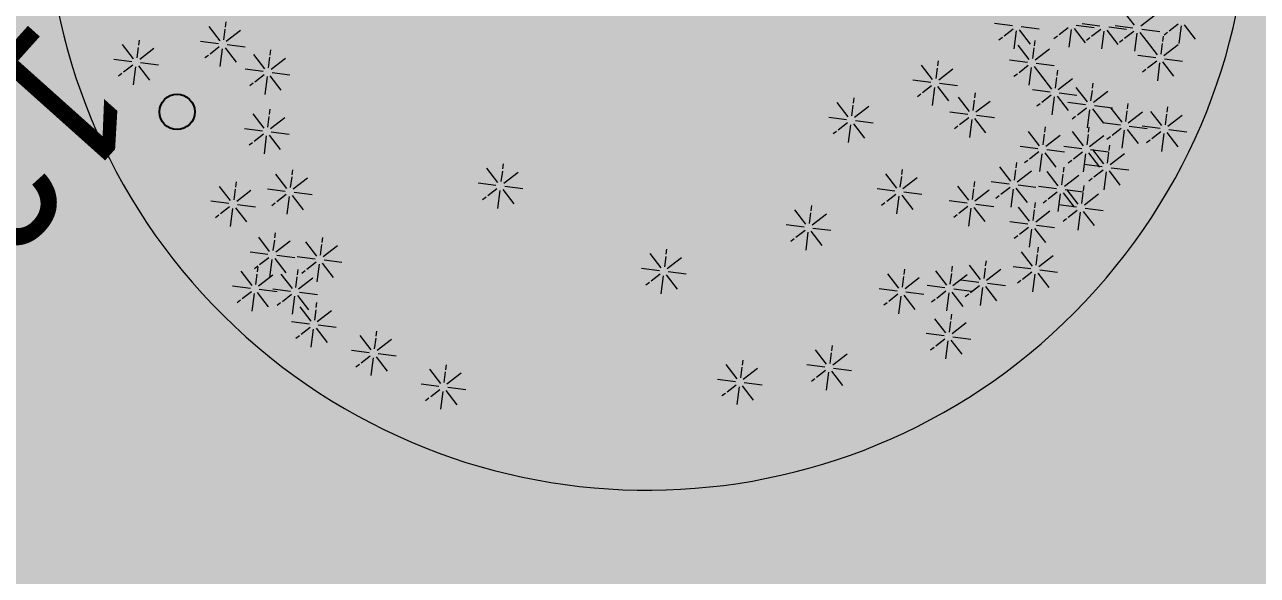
# Model space of a CAD drawing. Header units: metres. Extents: x -2858 to 512, y -1995 to 1252.
# Drawn here: x -433.164 to -429.684, y -126.322 to -124.766 of the extents above; entities that cross this region are included whole.
import ezdxf
from ezdxf.enums import TextEntityAlignment as Align
from ezdxf.lldxf.tags import DXFTag

# ---------------------------------------------------------------- set-up
doc = ezdxf.new("R2010")
doc.units = ezdxf.units.M
doc.header["$PDMODE"] = 33
doc.header["$PDSIZE"] = 0.1
for name, color, linetype in [('Calque commun', 7, 'Continuous'), ('Calque14', 7, 'Continuous'), ('Calque15', 7, 'Continuous')]:
    doc.layers.add(name, color=color, linetype=linetype)
doc.styles.add('Arial12', font='arial.ttf', dxfattribs={"width": 0.9, "height": 0.41584})
tags = doc.linetypes.add('HIDDENX2', pattern=[0.75, 0.5, -0.25]).pattern_tags.tags
tags[6:7] = [DXFTag(74, 4), DXFTag(75, 0), DXFTag(340, '0'), DXFTag(46, 1.0), DXFTag(50, 0.0), DXFTag(44, 0.0), DXFTag(45, 0.0)]
tags[4:5] = [DXFTag(74, 4), DXFTag(75, 0), DXFTag(340, '0'), DXFTag(46, 1.0), DXFTag(50, 0.0), DXFTag(44, 0.0), DXFTag(45, 0.0)]

# ---------------------------------------------------------------- blocks, each defined once
blk = doc.blocks.new('hatch')
at = {"layer": 'Calque commun', "color": 6, "linetype": 'Continuous', "lineweight": 9}
mesh = blk.add_polyface(dxfattribs=at)
corners = [(-25.9653, -29.7153), (-32.5653, -31.5507), (-32.5653, -29.7153), (-25.9653, -22.3507), (-19.3559, -29.7153), (-32.5653, -22.3507), (-39.1748, -29.7153), (-39.1748, -20.5153), (-32.5653, -20.5153), (-25.9653, -31.5507), (-19.3559, -20.5153), (-25.9653, -20.5153)]
mesh.append_faces([[corners[k] for k in face] for face in [(0, 3, 4), (7, 5, 6)]], dxfattribs={"vtx0": -1, "vtx1": -1, "color": 6})
mesh.append_faces([[corners[k] for k in face] for face in [(0, 2, 3)]], dxfattribs={"vtx0": -1, "vtx1": -1, "vtx2": -1, "color": 6})
mesh.append_faces([[corners[k] for k in face] for face in [(0, 1, 2), (5, 2, 6)]], dxfattribs={"vtx0": -1, "vtx2": -1, "color": 6})
mesh.append_faces([[corners[k] for k in face] for face in [(10, 4, 3), (5, 3, 2)]], dxfattribs={"vtx1": -1, "vtx2": -1, "color": 6})
mesh.append_faces([[corners[k] for k in face] for face in [(7, 8, 5), (0, 9, 1), (3, 11, 10)]], dxfattribs={"vtx2": -1, "color": 6})
blk = doc.blocks.new('toitvilla68')
at = {"layer": 'Calque commun', "color": 0, "linetype": 'ByBlock', "lineweight": -2}
blk.add_blockref('hatch', (0, 0), dxfattribs=at)
at = {"layer": 'Calque commun', "color": 9, "linetype": 'HIDDENX2', "lineweight": 18}
mesh = blk.add_polyface(dxfattribs=at)
corners = [(-25.9653, -29.7153), (-24.6321, -29.7153), (-25.9653, -22.3507), (-19.3559, -29.7153), (-19.3559, -20.5153), (-25.9653, -31.5507), (-32.5653, -31.5507), (-25.9653, -20.5153), (-39.1748, -29.7153), (-33.3448, -29.7153), (-32.5653, -22.3507), (-39.1748, -20.5153), (-32.5653, -29.7153), (-32.5653, -20.5153)]
mesh.append_faces([[corners[k] for k in face] for face in [(12, 10, 9)]], dxfattribs={"vtx0": -1, "vtx1": -1, "color": 9})
mesh.append_faces([[corners[k] for k in face] for face in [(12, 0, 2)]], dxfattribs={"vtx0": -1, "vtx1": -1, "vtx2": -1, "color": 9})
mesh.append_faces([[corners[k] for k in face] for face in [(2, 3, 4), (12, 2, 10)]], dxfattribs={"vtx0": -1, "vtx2": -1, "color": 9})
mesh.append_faces([[corners[k] for k in face] for face in [(5, 0, 6)]], dxfattribs={"vtx1": -1, "color": 9})
mesh.append_faces([[corners[k] for k in face] for face in [(0, 1, 2), (1, 3, 2), (8, 9, 10), (11, 8, 10), (12, 6, 0)]], dxfattribs={"vtx1": -1, "vtx2": -1, "color": 9})
mesh.append_faces([[corners[k] for k in face] for face in [(4, 7, 2), (10, 13, 11)]], dxfattribs={"vtx2": -1, "color": 9})
blk = doc.blocks.new('PointTopo_SPE')
at = {"layer": 'Calque commun', "color": 1, "linetype": 'ByBlock', "lineweight": -2}
blk.add_point((0, 0), dxfattribs=at)
blk = doc.blocks.new('geometrebondepartleger')
at = {"layer": 'Calque14', "color": 0, "linetype": 'ByBlock', "lineweight": -2}
blk.add_blockref('PointTopo_SPE', (99.5553, 99.1023, 204.9219), dxfattribs=at)
at = {"layer": 'Calque15', "color": 1, "linetype": 'ByBlock', "lineweight": -2, "style": 'Arial12', "width": 0.9}
blk.add_text('125.92', height=0.41584, dxfattribs=at).set_placement((99.6153, 99.0423, 204.9219), align=Align.TOP_LEFT)
blk = doc.blocks.new('_13')
at = {"layer": 'Calque commun', "color": 82, "linetype": 'Continuous', "lineweight": 9}
for p, q in [((-0.7007, 2.112, 2398.4041), (-0.6648, 2.0595, 2398.4041)), ((-0.6414, 2.1245, 2398.4041), (-0.653, 2.062, 2398.4041)), ((-0.6429, 2.0555, 2398.4041), (-0.5904, 2.0915, 2398.4041)), ((-0.2377, 2.09, 2398.4041), (-0.2493, 2.0275, 2398.4041)), ((-0.0275, 2.1032, 2398.4041), (0.0085, 2.0508, 2398.4041)), ((0.0319, 2.1158, 2398.4041), (0.0203, 2.0533, 2398.4041)), ((-0.7339, 2.0611, 2398.4041), (-0.6713, 2.0494, 2398.4041)), ((-0.4639, 2.0501, 2398.4041), (-0.4279, 1.9977, 2398.4041)), ((-0.4044, 2.0627, 2398.4041), (-0.4161, 2.0002, 2398.4041)), ((-0.2971, 2.0774, 2398.4041), (-0.2611, 2.025, 2398.4041)), ((-0.2392, 2.0209, 2398.4041), (-0.1867, 2.0569, 2398.4041)), ((-0.0606, 2.0524, 2398.4041), (0.0019, 2.0407, 2398.4041)), ((0.0304, 2.0468, 2398.4041), (0.0829, 2.0828, 2398.4041)), ((0.4124, 2.045, 2398.4041), (0.4008, 1.9825, 2398.4041)), ((-0.7213, 2.0017, 2398.4041), (-0.706, 2.0122, 2398.4041)), ((-0.6999, 2.0163, 2398.4041), (-0.6689, 2.0377, 2398.4041)), ((-0.6588, 2.0311, 2398.4041), (-0.6704, 1.9686, 2398.4041)), ((-0.647, 2.0336, 2398.4041), (-0.611, 1.9811, 2398.4041)), ((-0.6404, 2.0437, 2398.4041), (-0.6002, 2.0362, 2398.4041)), ((-0.5927, 2.0348, 2398.4041), (-0.5779, 2.032, 2398.4041)), ((-0.5568, 2.0125, 2398.4041), (-0.5684, 1.95, 2398.4041)), ((-0.406, 1.9936, 2398.4041), (-0.3535, 2.0297, 2398.4041)), ((-0.3302, 2.0265, 2398.4041), (-0.2677, 2.0149, 2398.4041)), ((-0.2962, 1.9818, 2398.4041), (-0.2652, 2.0031, 2398.4041)), ((-0.2367, 2.0091, 2398.4041), (-0.1965, 2.0016, 2398.4041)), ((-0.0783, 2.002, 2398.4041), (-0.0899, 1.9395, 2398.4041)), ((-0.048, 1.993, 2398.4041), (-0.0327, 2.0034, 2398.4041)), ((-0.0266, 2.0076, 2398.4041), (0.0044, 2.0289, 2398.4041)), ((0.0145, 2.0224, 2398.4041), (0.0029, 1.9599, 2398.4041)), ((0.0263, 2.0249, 2398.4041), (0.0623, 1.9724, 2398.4041)), ((0.0329, 2.035, 2398.4041), (0.0731, 2.0275, 2398.4041)), ((0.0805, 2.0261, 2398.4041), (0.0954, 2.0233, 2398.4041)), ((0.1904, 2.0103, 2398.4041), (0.1787, 1.9478, 2398.4041)), ((0.353, 2.0324, 2398.4041), (0.389, 1.98, 2398.4041)), ((0.4109, 1.976, 2398.4041), (0.4634, 2.012, 2398.4041)), ((-0.6161, 1.9999, 2398.4041), (-0.5802, 1.9475, 2398.4041)), ((-0.5583, 1.9434, 2398.4041), (-0.5058, 1.9795, 2398.4041)), ((-0.4969, 1.9992, 2398.4041), (-0.4344, 1.9876, 2398.4041)), ((-0.463, 1.9545, 2398.4041), (-0.4319, 1.9758, 2398.4041)), ((-0.4218, 1.9693, 2398.4041), (-0.4335, 1.9067, 2398.4041)), ((-0.4037, 1.9663, 2398.4041), (-0.4153, 1.9038, 2398.4041)), ((-0.4101, 1.9718, 2398.4041), (-0.3741, 1.9193, 2398.4041)), ((-0.4035, 1.9819, 2398.4041), (-0.3633, 1.9744, 2398.4041)), ((-0.3558, 1.973, 2398.4041), (-0.341, 1.9702, 2398.4041)), ((-0.3176, 1.9671, 2398.4041), (-0.3023, 1.9776, 2398.4041)), ((-0.2986, 1.9814, 2398.4041), (-0.2626, 1.9289, 2398.4041)), ((-0.2551, 1.9965, 2398.4041), (-0.2667, 1.934, 2398.4041)), ((-0.2392, 1.9939, 2398.4041), (-0.2508, 1.9314, 2398.4041)), ((-0.2433, 1.999, 2398.4041), (-0.2073, 1.9466, 2398.4041)), ((-0.2407, 1.9249, 2398.4041), (-0.1882, 1.9609, 2398.4041)), ((-0.1891, 2.0002, 2398.4041), (-0.1742, 1.9975, 2398.4041)), ((-0.1377, 1.9895, 2398.4041), (-0.1017, 1.937, 2398.4041)), ((-0.0798, 1.933, 2398.4041), (-0.0273, 1.969, 2398.4041)), ((0.131, 1.9977, 2398.4041), (0.167, 1.9453, 2398.4041)), ((0.1888, 1.9412, 2398.4041), (0.2414, 1.9773, 2398.4041)), ((0.3199, 1.9816, 2398.4041), (0.3824, 1.9699, 2398.4041)), ((0.3539, 1.9368, 2398.4041), (0.3849, 1.9581, 2398.4041)), ((0.4134, 1.9642, 2398.4041), (0.4536, 1.9567, 2398.4041)), ((-0.966, 1.9163, 2398.4041), (-0.9776, 1.8538, 2398.4041)), ((-0.8767, 1.9344, 2398.4041), (-0.8408, 1.8819, 2398.4041)), ((-0.8174, 1.947, 2398.4041), (-0.829, 1.8844, 2398.4041)), ((-0.6493, 1.949, 2398.4041), (-0.5867, 1.9374, 2398.4041)), ((-0.6153, 1.9043, 2398.4041), (-0.5842, 1.9256, 2398.4041)), ((-0.5741, 1.919, 2398.4041), (-0.5858, 1.8565, 2398.4041)), ((-0.5623, 1.9215, 2398.4041), (-0.5264, 1.8691, 2398.4041)), ((-0.5558, 1.9316, 2398.4041), (-0.5156, 1.9241, 2398.4041)), ((-0.5081, 1.9228, 2398.4041), (-0.4933, 1.92, 2398.4041)), ((-0.4844, 1.9398, 2398.4041), (-0.4691, 1.9503, 2398.4041)), ((-0.463, 1.9537, 2398.4041), (-0.4271, 1.9013, 2398.4041)), ((-0.4052, 1.8972, 2398.4041), (-0.3527, 1.9332, 2398.4041)), ((-0.3317, 1.9305, 2398.4041), (-0.2691, 1.9188, 2398.4041)), ((-0.1708, 1.9386, 2398.4041), (-0.1083, 1.9269, 2398.4041)), ((-0.1368, 1.8938, 2398.4041), (-0.1058, 1.9151, 2398.4041)), ((-0.0774, 1.9212, 2398.4041), (-0.0371, 1.9137, 2398.4041)), ((0.0979, 1.9468, 2398.4041), (0.1604, 1.9352, 2398.4041)), ((0.1318, 1.9021, 2398.4041), (0.1629, 1.9234, 2398.4041)), ((0.173, 1.9169, 2398.4041), (0.1613, 1.8544, 2398.4041)), ((0.1848, 1.9194, 2398.4041), (0.2208, 1.8669, 2398.4041)), ((0.1913, 1.9295, 2398.4041), (0.2316, 1.922, 2398.4041)), ((0.2247, 1.922, 2398.4041), (0.2607, 1.8696, 2398.4041)), ((0.239, 1.9206, 2398.4041), (0.2538, 1.9178, 2398.4041)), ((0.2841, 1.9346, 2398.4041), (0.2725, 1.8721, 2398.4041)), ((0.3325, 1.9222, 2398.4041), (0.3478, 1.9326, 2398.4041)), ((0.395, 1.9516, 2398.4041), (0.3834, 1.8891, 2398.4041)), ((0.4068, 1.9541, 2398.4041), (0.4428, 1.9016, 2398.4041)), ((0.461, 1.9553, 2398.4041), (0.4759, 1.9525, 2398.4041)), ((-0.9675, 1.8473, 2398.4041), (-0.915, 1.8833, 2398.4041)), ((-0.9099, 1.8835, 2398.4041), (-0.8473, 1.8718, 2398.4041)), ((-0.8189, 1.8779, 2398.4041), (-0.7664, 1.9139, 2398.4041)), ((-0.6367, 1.8896, 2398.4041), (-0.6214, 1.9001, 2398.4041)), ((-0.5288, 1.873, 2398.4041), (-0.5404, 1.8105, 2398.4041)), ((-0.4962, 1.9028, 2398.4041), (-0.4337, 1.8912, 2398.4041)), ((-0.4622, 1.8581, 2398.4041), (-0.4312, 1.8794, 2398.4041)), ((-0.4211, 1.8728, 2398.4041), (-0.4327, 1.8103, 2398.4041)), ((-0.4093, 1.8753, 2398.4041), (-0.3733, 1.8229, 2398.4041)), ((-0.4027, 1.8854, 2398.4041), (-0.3625, 1.8779, 2398.4041)), ((-0.355, 1.8765, 2398.4041), (-0.3402, 1.8738, 2398.4041)), ((-0.3191, 1.8711, 2398.4041), (-0.3038, 1.8816, 2398.4041)), ((-0.2977, 1.8857, 2398.4041), (-0.2667, 1.9071, 2398.4041)), ((-0.2566, 1.9005, 2398.4041), (-0.2682, 1.838, 2398.4041)), ((-0.2448, 1.903, 2398.4041), (-0.2088, 1.8506, 2398.4041)), ((-0.2382, 1.9131, 2398.4041), (-0.198, 1.9056, 2398.4041)), ((-0.1906, 1.9042, 2398.4041), (-0.1757, 1.9015, 2398.4041)), ((-0.1582, 1.8792, 2398.4041), (-0.1429, 1.8897, 2398.4041)), ((-0.0957, 1.9086, 2398.4041), (-0.1073, 1.8461, 2398.4041)), ((-0.0839, 1.9111, 2398.4041), (-0.0479, 1.8586, 2398.4041)), ((-0.0297, 1.9123, 2398.4041), (-0.0148, 1.9095, 2398.4041)), ((0.1105, 1.8875, 2398.4041), (0.1257, 1.8979, 2398.4041)), ((0.1916, 1.8711, 2398.4041), (0.2541, 1.8595, 2398.4041)), ((0.2825, 1.8655, 2398.4041), (0.3351, 1.9016, 2398.4041)), ((-0.965, 1.8355, 2398.4041), (-0.9248, 1.828, 2398.4041)), ((-0.8972, 1.8241, 2398.4041), (-0.882, 1.8346, 2398.4041)), ((-0.8759, 1.8388, 2398.4041), (-0.8448, 1.8601, 2398.4041)), ((-0.8347, 1.8535, 2398.4041), (-0.8464, 1.791, 2398.4041)), ((-0.8229, 1.856, 2398.4041), (-0.787, 1.8036, 2398.4041)), ((-0.8164, 1.8661, 2398.4041), (-0.7762, 1.8586, 2398.4041)), ((-0.7687, 1.8572, 2398.4041), (-0.7539, 1.8545, 2398.4041)), ((-0.5882, 1.8604, 2398.4041), (-0.5522, 1.808, 2398.4041)), ((-0.5303, 1.8039, 2398.4041), (-0.4778, 1.84, 2398.4041)), ((-0.4836, 1.8434, 2398.4041), (-0.4683, 1.8539, 2398.4041)), ((-0.3603, 1.8383, 2398.4041), (-0.3243, 1.7859, 2398.4041)), ((-0.3009, 1.8509, 2398.4041), (-0.3126, 1.7884, 2398.4041)), ((-0.1995, 1.8464, 2398.4041), (-0.1635, 1.7939, 2398.4041)), ((-0.1401, 1.8589, 2398.4041), (-0.1517, 1.7964, 2398.4041)), ((0.2255, 1.8264, 2398.4041), (0.2566, 1.8477, 2398.4041)), ((0.2667, 1.8411, 2398.4041), (0.2551, 1.7786, 2398.4041)), ((0.2785, 1.8436, 2398.4041), (0.3145, 1.7912, 2398.4041)), ((0.285, 1.8537, 2398.4041), (0.3253, 1.8463, 2398.4041)), ((0.3327, 1.8449, 2398.4041), (0.3476, 1.8421, 2398.4041)), ((-0.9174, 1.8266, 2398.4041), (-0.9025, 1.8238, 2398.4041)), ((-0.9009, 1.8046, 2398.4041), (-0.8649, 1.7521, 2398.4041)), ((-0.8415, 1.8171, 2398.4041), (-0.8531, 1.7546, 2398.4041)), ((-0.843, 1.7481, 2398.4041), (-0.7905, 1.7841, 2398.4041)), ((-0.6213, 1.8095, 2398.4041), (-0.5588, 1.7979, 2398.4041)), ((-0.5874, 1.7648, 2398.4041), (-0.5563, 1.7861, 2398.4041)), ((-0.5279, 1.7921, 2398.4041), (-0.4876, 1.7846, 2398.4041)), ((-0.3934, 1.7874, 2398.4041), (-0.3309, 1.7758, 2398.4041)), ((-0.3025, 1.7818, 2398.4041), (-0.2499, 1.8178, 2398.4041)), ((-0.2326, 1.7955, 2398.4041), (-0.1701, 1.7838, 2398.4041)), ((-0.1416, 1.7899, 2398.4041), (-0.0891, 1.8259, 2398.4041)), ((0.0094, 1.7931, 2398.4041), (-0.0023, 1.7306, 2398.4041)), ((0.2042, 1.8117, 2398.4041), (0.2195, 1.8222, 2398.4041)), ((0.3455, 1.8032, 2398.4041), (0.3815, 1.7508, 2398.4041)), ((0.4049, 1.8158, 2398.4041), (0.3933, 1.7533, 2398.4041)), ((0.7161, 1.7926, 2398.4041), (0.7521, 1.7401, 2398.4041)), ((0.7755, 1.8051, 2398.4041), (0.7639, 1.7426, 2398.4041)), ((-0.934, 1.7537, 2398.4041), (-0.8715, 1.742, 2398.4041)), ((-0.6087, 1.7501, 2398.4041), (-0.5934, 1.7606, 2398.4041)), ((-0.5462, 1.7795, 2398.4041), (-0.5578, 1.717, 2398.4041)), ((-0.5344, 1.782, 2398.4041), (-0.4984, 1.7296, 2398.4041)), ((-0.4791, 1.7497, 2398.4041), (-0.4908, 1.6872, 2398.4041)), ((-0.4802, 1.7833, 2398.4041), (-0.4653, 1.7805, 2398.4041)), ((-0.3595, 1.7427, 2398.4041), (-0.3284, 1.764, 2398.4041)), ((-0.3183, 1.7574, 2398.4041), (-0.33, 1.6949, 2398.4041)), ((-0.3065, 1.7599, 2398.4041), (-0.2706, 1.7075, 2398.4041)), ((-0.3, 1.77, 2398.4041), (-0.2597, 1.7625, 2398.4041)), ((-0.2523, 1.7611, 2398.4041), (-0.2375, 1.7584, 2398.4041)), ((-0.22, 1.7361, 2398.4041), (-0.2047, 1.7466, 2398.4041)), ((-0.1986, 1.7507, 2398.4041), (-0.1676, 1.7721, 2398.4041)), ((-0.1575, 1.7655, 2398.4041), (-0.1691, 1.703, 2398.4041)), ((-0.1457, 1.768, 2398.4041), (-0.1097, 1.7156, 2398.4041)), ((-0.1391, 1.7781, 2398.4041), (-0.0989, 1.7706, 2398.4041)), ((-0.0915, 1.7692, 2398.4041), (-0.0766, 1.7664, 2398.4041)), ((-0.05, 1.7805, 2398.4041), (-0.0141, 1.7281, 2398.4041)), ((0.0078, 1.7241, 2398.4041), (0.0604, 1.7601, 2398.4041)), ((0.3124, 1.7523, 2398.4041), (0.3749, 1.7407, 2398.4041)), ((0.4034, 1.7467, 2398.4041), (0.4559, 1.7828, 2398.4041)), ((0.683, 1.7417, 2398.4041), (0.7455, 1.73, 2398.4041)), ((0.774, 1.7361, 2398.4041), (0.8265, 1.7721, 2398.4041)), ((-0.8589, 1.7237, 2398.4041), (-0.8705, 1.6612, 2398.4041)), ((-0.8471, 1.7262, 2398.4041), (-0.8111, 1.6738, 2398.4041)), ((-0.8405, 1.7363, 2398.4041), (-0.8003, 1.7288, 2398.4041)), ((-0.8289, 1.7126, 2398.4041), (-0.793, 1.6602, 2398.4041)), ((-0.7929, 1.7274, 2398.4041), (-0.778, 1.7246, 2398.4041)), ((-0.7696, 1.7252, 2398.4041), (-0.7812, 1.6627, 2398.4041)), ((-0.5385, 1.7371, 2398.4041), (-0.5025, 1.6847, 2398.4041)), ((-0.4807, 1.6806, 2398.4041), (-0.4281, 1.7167, 2398.4041)), ((-0.3809, 1.728, 2398.4041), (-0.3656, 1.7385, 2398.4041)), ((-0.0831, 1.7297, 2398.4041), (-0.0206, 1.718, 2398.4041)), ((-0.0492, 1.6849, 2398.4041), (-0.0181, 1.7062, 2398.4041)), ((-0.008, 1.6997, 2398.4041), (-0.0197, 1.6372, 2398.4041)), ((0.0038, 1.7022, 2398.4041), (0.0397, 1.6497, 2398.4041)), ((0.0103, 1.7123, 2398.4041), (0.0505, 1.7048, 2398.4041)), ((0.058, 1.7034, 2398.4041), (0.0728, 1.7006, 2398.4041)), ((0.325, 1.693, 2398.4041), (0.3403, 1.7034, 2398.4041)), ((0.3464, 1.7076, 2398.4041), (0.3774, 1.7289, 2398.4041)), ((0.3875, 1.7224, 2398.4041), (0.3759, 1.6599, 2398.4041)), ((0.3993, 1.7249, 2398.4041), (0.4353, 1.6724, 2398.4041)), ((0.4059, 1.735, 2398.4041), (0.4461, 1.7275, 2398.4041)), ((0.4536, 1.7261, 2398.4041), (0.4684, 1.7233, 2398.4041)), ((0.717, 1.6969, 2398.4041), (0.748, 1.7183, 2398.4041)), ((0.7581, 1.7117, 2398.4041), (0.7465, 1.6492, 2398.4041)), ((0.7699, 1.7142, 2398.4041), (0.8059, 1.6618, 2398.4041)), ((0.7765, 1.7243, 2398.4041), (0.8167, 1.7168, 2398.4041)), ((0.8242, 1.7154, 2398.4041), (0.839, 1.7127, 2398.4041)), ((-0.7711, 1.6561, 2398.4041), (-0.7186, 1.6922, 2398.4041)), ((-0.5716, 1.6862, 2398.4041), (-0.5091, 1.6746, 2398.4041)), ((-0.5377, 1.6415, 2398.4041), (-0.5066, 1.6628, 2398.4041)), ((-0.4965, 1.6563, 2398.4041), (-0.5081, 1.5937, 2398.4041)), ((-0.4847, 1.6588, 2398.4041), (-0.4487, 1.6063, 2398.4041)), ((-0.4781, 1.6688, 2398.4041), (-0.4379, 1.6614, 2398.4041)), ((-0.4305, 1.66, 2398.4041), (-0.4156, 1.6572, 2398.4041)), ((-0.0706, 1.6703, 2398.4041), (-0.0553, 1.6807, 2398.4041)), ((0.6956, 1.6823, 2398.4041), (0.7109, 1.6928, 2398.4041)), ((-0.7752, 1.6342, 2398.4041), (-0.7392, 1.5818, 2398.4041)), ((-0.7686, 1.6443, 2398.4041), (-0.7284, 1.6368, 2398.4041)), ((-0.7566, 1.6231, 2398.4041), (-0.7206, 1.5707, 2398.4041)), ((-0.7209, 1.6355, 2398.4041), (-0.7061, 1.6327, 2398.4041)), ((-0.6972, 1.6357, 2398.4041), (-0.7088, 1.5732, 2398.4041)), ((-0.559, 1.6268, 2398.4041), (-0.5437, 1.6373, 2398.4041)), ((-0.5033, 1.6199, 2398.4041), (-0.5149, 1.5574, 2398.4041)), ((-0.6987, 1.5666, 2398.4041), (-0.6462, 1.6027, 2398.4041)), ((-0.5627, 1.6073, 2398.4041), (-0.5267, 1.5549, 2398.4041)), ((-0.5048, 1.5508, 2398.4041), (-0.4523, 1.5869, 2398.4041)), ((-0.2854, 1.5735, 2398.4041), (-0.2494, 1.521, 2398.4041)), ((-0.226, 1.5861, 2398.4041), (-0.2376, 1.5235, 2398.4041)), ((0.1469, 1.575, 2398.4041), (0.1352, 1.5124, 2398.4041)), ((0.9647, 1.5917, 2398.4041), (1.0006, 1.5393, 2398.4041)), ((1.024, 1.6043, 2398.4041), (1.0124, 1.5418, 2398.4041)), ((1.0225, 1.5352, 2398.4041), (1.075, 1.5713, 2398.4041)), ((-0.6962, 1.5548, 2398.4041), (-0.656, 1.5474, 2398.4041)), ((-0.6485, 1.546, 2398.4041), (-0.6337, 1.5432, 2398.4041)), ((-0.5958, 1.5564, 2398.4041), (-0.5332, 1.5448, 2398.4041)), ((-0.5618, 1.5117, 2398.4041), (-0.5308, 1.533, 2398.4041)), ((-0.5207, 1.5264, 2398.4041), (-0.5323, 1.4639, 2398.4041)), ((-0.5089, 1.5289, 2398.4041), (-0.4729, 1.4765, 2398.4041)), ((-0.5023, 1.539, 2398.4041), (-0.4621, 1.5316, 2398.4041)), ((-0.4547, 1.5302, 2398.4041), (-0.4398, 1.5274, 2398.4041)), ((-0.3185, 1.5226, 2398.4041), (-0.256, 1.5109, 2398.4041)), ((-0.2275, 1.517, 2398.4041), (-0.175, 1.553, 2398.4041)), ((0.0875, 1.5624, 2398.4041), (0.1234, 1.5099, 2398.4041)), ((0.1453, 1.5059, 2398.4041), (0.1978, 1.5419, 2398.4041)), ((0.9315, 1.5408, 2398.4041), (0.9941, 1.5292, 2398.4041)), ((1.025, 1.5235, 2398.4041), (1.0652, 1.516, 2398.4041)), ((-0.6235, 1.4818, 2398.4041), (-0.5875, 1.4294, 2398.4041)), ((-0.5832, 1.497, 2398.4041), (-0.5679, 1.5075, 2398.4041)), ((-0.5641, 1.4944, 2398.4041), (-0.5757, 1.4319, 2398.4041)), ((-0.2845, 1.4778, 2398.4041), (-0.2535, 1.4992, 2398.4041)), ((-0.2434, 1.4926, 2398.4041), (-0.255, 1.4301, 2398.4041)), ((-0.2316, 1.4951, 2398.4041), (-0.1956, 1.4427, 2398.4041)), ((-0.2251, 1.5052, 2398.4041), (-0.1848, 1.4977, 2398.4041)), ((-0.1774, 1.4963, 2398.4041), (-0.1625, 1.4936, 2398.4041)), ((0.0544, 1.5115, 2398.4041), (0.1169, 1.4998, 2398.4041)), ((0.0883, 1.4668, 2398.4041), (0.1194, 1.4881, 2398.4041)), ((0.1295, 1.4815, 2398.4041), (0.1178, 1.419, 2398.4041)), ((0.1413, 1.484, 2398.4041), (0.1772, 1.4316, 2398.4041)), ((0.1478, 1.4941, 2398.4041), (0.188, 1.4866, 2398.4041)), ((0.1955, 1.4852, 2398.4041), (0.2103, 1.4825, 2398.4041)), ((0.9442, 1.4815, 2398.4041), (0.9594, 1.4919, 2398.4041)), ((0.9655, 1.4961, 2398.4041), (0.9966, 1.5174, 2398.4041)), ((1.0067, 1.5109, 2398.4041), (0.995, 1.4484, 2398.4041)), ((1.0185, 1.5134, 2398.4041), (1.0544, 1.4609, 2398.4041)), ((1.0727, 1.5146, 2398.4041), (1.0875, 1.5118, 2398.4041)), ((-0.5656, 1.4253, 2398.4041), (-0.5131, 1.4613, 2398.4041)), ((-0.3059, 1.4632, 2398.4041), (-0.2906, 1.4737, 2398.4041)), ((0.067, 1.4521, 2398.4041), (0.0822, 1.4626, 2398.4041)), ((-0.5697, 1.4034, 2398.4041), (-0.5338, 1.351, 2398.4041)), ((-0.5631, 1.4135, 2398.4041), (-0.5229, 1.406, 2398.4041)), ((-0.5155, 1.4046, 2398.4041), (-0.5006, 1.4019, 2398.4041)), ((-0.2824, 1.4006, 2398.4041), (-0.2464, 1.3482, 2398.4041)), ((-0.223, 1.4132, 2398.4041), (-0.2346, 1.3507, 2398.4041)), ((0.3963, 1.4086, 2398.4041), (0.4323, 1.3562, 2398.4041)), ((0.4557, 1.4212, 2398.4041), (0.4441, 1.3587, 2398.4041)), ((-0.3155, 1.3497, 2398.4041), (-0.253, 1.3381, 2398.4041)), ((-0.2246, 1.3441, 2398.4041), (-0.172, 1.3801, 2398.4041)), ((0.3632, 1.3577, 2398.4041), (0.4257, 1.3461, 2398.4041)), ((0.4542, 1.3521, 2398.4041), (0.5067, 1.3882, 2398.4041)), ((-0.2816, 1.305, 2398.4041), (-0.2505, 1.3263, 2398.4041)), ((-0.2404, 1.3197, 2398.4041), (-0.252, 1.2572, 2398.4041)), ((-0.2286, 1.3222, 2398.4041), (-0.1927, 1.2698, 2398.4041)), ((-0.2221, 1.3323, 2398.4041), (-0.1819, 1.3248, 2398.4041)), ((-0.1744, 1.3234, 2398.4041), (-0.1595, 1.3207, 2398.4041)), ((0.3758, 1.2983, 2398.4041), (0.3911, 1.3088, 2398.4041)), ((0.3972, 1.313, 2398.4041), (0.4282, 1.3343, 2398.4041)), ((0.4383, 1.3277, 2398.4041), (0.4267, 1.2652, 2398.4041)), ((0.4501, 1.3302, 2398.4041), (0.4861, 1.2778, 2398.4041)), ((0.4567, 1.3403, 2398.4041), (0.4969, 1.3328, 2398.4041)), ((0.5043, 1.3315, 2398.4041), (0.5192, 1.3287, 2398.4041)), ((-0.3029, 1.2903, 2398.4041), (-0.2877, 1.3008, 2398.4041)), ((0.0137, 1.2669, 2398.4041), (0.0497, 1.2145, 2398.4041)), ((0.0732, 1.2795, 2398.4041), (0.0615, 1.217, 2398.4041)), ((0.0716, 1.2104, 2398.4041), (0.1241, 1.2465, 2398.4041)), ((-0.0193, 1.216, 2398.4041), (0.0432, 1.2044, 2398.4041)), ((0.0146, 1.1713, 2398.4041), (0.0457, 1.1926, 2398.4041)), ((0.0558, 1.1861, 2398.4041), (0.0441, 1.1235, 2398.4041)), ((0.0675, 1.1886, 2398.4041), (0.1035, 1.1361, 2398.4041)), ((0.0741, 1.1986, 2398.4041), (0.1143, 1.1912, 2398.4041)), ((0.1218, 1.1898, 2398.4041), (0.1366, 1.187, 2398.4041)), ((-0.0068, 1.1566, 2398.4041), (0.0085, 1.1671, 2398.4041)), ((0.9113, 1.1433, 2398.4041), (0.8997, 1.0807, 2398.4041)), ((0.8519, 1.1307, 2398.4041), (0.8879, 1.0782, 2398.4041)), ((0.9098, 1.0742, 2398.4041), (0.9623, 1.1102, 2398.4041)), ((0.8188, 1.0798, 2398.4041), (0.8813, 1.0682, 2398.4041)), ((0.8528, 1.0351, 2398.4041), (0.8838, 1.0564, 2398.4041)), ((0.8939, 1.0498, 2398.4041), (0.8823, 0.9873, 2398.4041)), ((0.9057, 1.0523, 2398.4041), (0.9417, 0.9999, 2398.4041)), ((0.9123, 1.0624, 2398.4041), (0.9525, 1.0549, 2398.4041)), ((0.9599, 1.0535, 2398.4041), (0.9748, 1.0508, 2398.4041)), ((0.8314, 1.0204, 2398.4041), (0.8467, 1.0309, 2398.4041)), ((1.7341, 0.8362, 2398.4041), (1.7225, 0.7736, 2398.4041)), ((1.6747, 0.8236, 2398.4041), (1.7107, 0.7711, 2398.4041)), ((1.7326, 0.7671, 2398.4041), (1.7851, 0.8031, 2398.4041)), ((1.6416, 0.7727, 2398.4041), (1.7041, 0.761, 2398.4041)), ((1.6756, 0.7279, 2398.4041), (1.7066, 0.7493, 2398.4041)), ((1.7167, 0.7427, 2398.4041), (1.7051, 0.6802, 2398.4041)), ((1.7285, 0.7452, 2398.4041), (1.7645, 0.6928, 2398.4041)), ((1.7351, 0.7553, 2398.4041), (1.7753, 0.7478, 2398.4041)), ((1.7827, 0.7464, 2398.4041), (1.7976, 0.7437, 2398.4041)), ((1.6542, 0.7133, 2398.4041), (1.6695, 0.7238, 2398.4041)), ((1.8095, 0.5738, 2398.4041), (1.7979, 0.5113, 2398.4041)), ((1.7501, 0.5612, 2398.4041), (1.7861, 0.5088, 2398.4041)), ((1.808, 0.5047, 2398.4041), (1.8605, 0.5407, 2398.4041)), ((1.012, 0.5003, 2398.4041), (1.0479, 0.4479, 2398.4041)), ((1.0714, 0.5129, 2398.4041), (1.0597, 0.4504, 2398.4041)), ((1.0698, 0.4438, 2398.4041), (1.1223, 0.4799, 2398.4041)), ((1.717, 0.5103, 2398.4041), (1.7795, 0.4987, 2398.4041)), ((1.7509, 0.4656, 2398.4041), (1.782, 0.4869, 2398.4041)), ((1.7921, 0.4803, 2398.4041), (1.7805, 0.4178, 2398.4041)), ((1.8039, 0.4828, 2398.4041), (1.8399, 0.4304, 2398.4041)), ((1.8105, 0.4929, 2398.4041), (1.8507, 0.4854, 2398.4041)), ((1.8581, 0.4841, 2398.4041), (1.873, 0.4813, 2398.4041)), ((0.9789, 0.4494, 2398.4041), (1.0414, 0.4378, 2398.4041)), ((1.7296, 0.4509, 2398.4041), (1.7448, 0.4614, 2398.4041)), ((0.9915, 0.39, 2398.4041), (1.0067, 0.4005, 2398.4041)), ((1.0128, 0.4047, 2398.4041), (1.0439, 0.426, 2398.4041)), ((1.054, 0.4194, 2398.4041), (1.0424, 0.3569, 2398.4041)), ((1.0658, 0.4219, 2398.4041), (1.1017, 0.3695, 2398.4041)), ((1.0723, 0.432, 2398.4041), (1.1125, 0.4245, 2398.4041)), ((1.12, 0.4232, 2398.4041), (1.1348, 0.4204, 2398.4041)), ((1.8754, 0.3487, 2398.4041), (1.8638, 0.2861, 2398.4041)), ((1.816, 0.3361, 2398.4041), (1.852, 0.2836, 2398.4041)), ((1.8739, 0.2796, 2398.4041), (1.9264, 0.3156, 2398.4041)), ((1.7829, 0.2852, 2398.4041), (1.8454, 0.2736, 2398.4041)), ((1.8168, 0.2405, 2398.4041), (1.8479, 0.2618, 2398.4041)), ((1.8763, 0.2678, 2398.4041), (1.9166, 0.2603, 2398.4041)), ((1.7955, 0.2258, 2398.4041), (1.8108, 0.2363, 2398.4041)), ((1.8331, 0.2222, 2398.4041), (1.8215, 0.1597, 2398.4041)), ((1.858, 0.2552, 2398.4041), (1.8464, 0.1927, 2398.4041)), ((1.8698, 0.2577, 2398.4041), (1.9058, 0.2053, 2398.4041)), ((1.924, 0.2589, 2398.4041), (1.9389, 0.2562, 2398.4041)), ((1.631, 0.1982, 2398.4041), (1.667, 0.1458, 2398.4041)), ((1.6904, 0.2108, 2398.4041), (1.6787, 0.1483, 2398.4041)), ((1.6888, 0.1417, 2398.4041), (1.7414, 0.1777, 2398.4041)), ((1.7737, 0.2096, 2398.4041), (1.8097, 0.1572, 2398.4041)), ((1.8316, 0.1531, 2398.4041), (1.8841, 0.1892, 2398.4041)), ((1.5979, 0.1473, 2398.4041), (1.6604, 0.1357, 2398.4041)), ((1.7406, 0.1587, 2398.4041), (1.8031, 0.1471, 2398.4041)), ((1.7746, 0.114, 2398.4041), (1.8056, 0.1353, 2398.4041)), ((1.8275, 0.1313, 2398.4041), (1.8635, 0.0788, 2398.4041)), ((1.8341, 0.1414, 2398.4041), (1.8743, 0.1339, 2398.4041)), ((1.8817, 0.1325, 2398.4041), (1.8966, 0.1297, 2398.4041)), ((1.6105, 0.0879, 2398.4041), (1.6258, 0.0984, 2398.4041)), ((1.6318, 0.1026, 2398.4041), (1.6629, 0.1239, 2398.4041)), ((1.673, 0.1173, 2398.4041), (1.6614, 0.0548, 2398.4041)), ((1.6848, 0.1198, 2398.4041), (1.7208, 0.0674, 2398.4041)), ((1.6913, 0.1299, 2398.4041), (1.7316, 0.1224, 2398.4041)), ((1.739, 0.121, 2398.4041), (1.7539, 0.1183, 2398.4041)), ((1.7532, 0.0993, 2398.4041), (1.7685, 0.1098, 2398.4041)), ((1.8157, 0.1288, 2398.4041), (1.8041, 0.0662, 2398.4041)), ((1.8606, 0.0972, 2398.4041), (1.8966, 0.0447, 2398.4041)), ((1.92, 0.1098, 2398.4041), (1.9084, 0.0472, 2398.4041)), ((1.7301, 0.0632, 2398.4041), (1.7661, 0.0107, 2398.4041)), ((1.7895, 0.0758, 2398.4041), (1.7778, 0.0132, 2398.4041)), ((1.8275, 0.0463, 2398.4041), (1.89, 0.0347, 2398.4041)), ((1.9185, 0.0407, 2398.4041), (1.971, 0.0767, 2398.4041)), ((1.697, 0.0123, 2398.4041), (1.7595, 0.0007, 2398.4041)), ((1.7879, 0.0067, 2398.4041), (1.8405, 0.0427, 2398.4041)), ((1.8615, 0.0016, 2398.4041), (1.8925, 0.0229, 2398.4041)), ((1.9026, 0.0163, 2398.4041), (1.891, -0.0462, 2398.4041)), ((1.9144, 0.0188, 2398.4041), (1.9503, -0.0336, 2398.4041)), ((1.921, 0.0289, 2398.4041), (1.9612, 0.0214, 2398.4041)), ((1.9686, 0.02, 2398.4041), (1.9835, 0.0173, 2398.4041)), ((1.5234, -0.0398, 2398.4041), (1.5594, -0.0922, 2398.4041)), ((1.5828, -0.0272, 2398.4041), (1.5712, -0.0897, 2398.4041)), ((1.7096, -0.0471, 2398.4041), (1.7248, -0.0366, 2398.4041)), ((1.7309, -0.0324, 2398.4041), (1.762, -0.0111, 2398.4041)), ((1.7721, -0.0177, 2398.4041), (1.7604, -0.0802, 2398.4041)), ((1.7838, -0.0152, 2398.4041), (1.8198, -0.0676, 2398.4041)), ((1.7904, -0.0051, 2398.4041), (1.8307, -0.0126, 2398.4041)), ((1.8381, -0.014, 2398.4041), (1.8529, -0.0167, 2398.4041)), ((1.8401, -0.0131, 2398.4041), (1.8553, -0.0026, 2398.4041)), ((1.5813, -0.0963, 2398.4041), (1.6338, -0.0602, 2398.4041)), ((1.4903, -0.0907, 2398.4041), (1.5528, -0.1023, 2398.4041)), ((1.5242, -0.1354, 2398.4041), (1.5553, -0.1141, 2398.4041)), ((1.5654, -0.1207, 2398.4041), (1.5538, -0.1832, 2398.4041)), ((1.5772, -0.1182, 2398.4041), (1.6132, -0.1706, 2398.4041)), ((1.5837, -0.1081, 2398.4041), (1.624, -0.1156, 2398.4041)), ((1.6314, -0.1169, 2398.4041), (1.6463, -0.1197, 2398.4041)), ((1.5029, -0.1501, 2398.4041), (1.5182, -0.1396, 2398.4041)), ((1.6886, -0.1597, 2398.4041), (1.7246, -0.2121, 2398.4041)), ((1.748, -0.1471, 2398.4041), (1.7364, -0.2096, 2398.4041)), ((1.6555, -0.2106, 2398.4041), (1.718, -0.2222, 2398.4041)), ((1.7465, -0.2162, 2398.4041), (1.799, -0.1802, 2398.4041)), ((1.4183, -0.242, 2398.4041), (1.4543, -0.2944, 2398.4041)), ((1.4777, -0.2294, 2398.4041), (1.466, -0.2919, 2398.4041)), ((1.6681, -0.27, 2398.4041), (1.6833, -0.2595, 2398.4041)), ((1.6895, -0.2553, 2398.4041), (1.7205, -0.234, 2398.4041)), ((1.7306, -0.2406, 2398.4041), (1.719, -0.3031, 2398.4041)), ((1.7424, -0.2381, 2398.4041), (1.7784, -0.2905, 2398.4041)), ((1.749, -0.228, 2398.4041), (1.7892, -0.2355, 2398.4041)), ((1.7966, -0.2369, 2398.4041), (1.8115, -0.2396, 2398.4041)), ((1.3852, -0.2929, 2398.4041), (1.4477, -0.3045, 2398.4041)), ((1.4761, -0.2985, 2398.4041), (1.5287, -0.2624, 2398.4041)), ((1.3978, -0.3522, 2398.4041), (1.413, -0.3418, 2398.4041)), ((1.4191, -0.3376, 2398.4041), (1.4502, -0.3163, 2398.4041)), ((1.4603, -0.3228, 2398.4041), (1.4486, -0.3853, 2398.4041)), ((1.4721, -0.3203, 2398.4041), (1.5081, -0.3728, 2398.4041)), ((1.4786, -0.3102, 2398.4041), (1.5189, -0.3177, 2398.4041)), ((1.5263, -0.3191, 2398.4041), (1.5411, -0.3219, 2398.4041)), ((1.2605, -0.38, 2398.4041), (1.2965, -0.4324, 2398.4041)), ((1.3199, -0.3674, 2398.4041), (1.3083, -0.4299, 2398.4041)), ((1.2274, -0.4309, 2398.4041), (1.2899, -0.4425, 2398.4041)), ((1.3184, -0.4365, 2398.4041), (1.3709, -0.4005, 2398.4041)), ((1.2614, -0.4756, 2398.4041), (1.2924, -0.4543, 2398.4041)), ((1.3025, -0.4609, 2398.4041), (1.2909, -0.5234, 2398.4041)), ((1.3143, -0.4584, 2398.4041), (1.3503, -0.5108, 2398.4041)), ((1.3209, -0.4483, 2398.4041), (1.3611, -0.4558, 2398.4041)), ((1.3685, -0.4572, 2398.4041), (1.3834, -0.4599, 2398.4041)), ((1.24, -0.4903, 2398.4041), (1.2553, -0.4798, 2398.4041)), ((1.2924, -0.5636, 2398.4041), (1.3284, -0.616, 2398.4041)), ((1.3518, -0.551, 2398.4041), (1.3401, -0.6135, 2398.4041)), ((1.3503, -0.6201, 2398.4041), (1.4028, -0.5841, 2398.4041)), ((1.2593, -0.6145, 2398.4041), (1.3218, -0.6261, 2398.4041)), ((1.2932, -0.6592, 2398.4041), (1.3243, -0.6379, 2398.4041)), ((1.3344, -0.6445, 2398.4041), (1.3228, -0.707, 2398.4041)), ((1.3462, -0.642, 2398.4041), (1.3822, -0.6944, 2398.4041)), ((1.3528, -0.6319, 2398.4041), (1.393, -0.6394, 2398.4041)), ((1.4004, -0.6408, 2398.4041), (1.4153, -0.6435, 2398.4041)), ((1.2719, -0.6739, 2398.4041), (1.2871, -0.6634, 2398.4041)), ((1.6033, -0.736, 2398.4041), (1.5916, -0.7985, 2398.4041)), ((1.5439, -0.7486, 2398.4041), (1.5799, -0.801, 2398.4041)), ((1.6017, -0.8051, 2398.4041), (1.6543, -0.769, 2398.4041)), ((1.5108, -0.7995, 2398.4041), (1.5733, -0.8111, 2398.4041)), ((1.5447, -0.8442, 2398.4041), (1.5758, -0.8229, 2398.4041)), ((1.6042, -0.8168, 2398.4041), (1.6445, -0.8243, 2398.4041)), ((1.6519, -0.8257, 2398.4041), (1.6667, -0.8285, 2398.4041)), ((1.5233, -0.8588, 2398.4041), (1.5386, -0.8484, 2398.4041)), ((1.5859, -0.8294, 2398.4041), (1.5742, -0.892, 2398.4041)), ((1.5977, -0.8269, 2398.4041), (1.6336, -0.8794, 2398.4041))]:
    blk.add_line(p, q, dxfattribs=at)
at = {"layer": 'Calque commun', "color": 9, "linetype": 'Continuous', "lineweight": 9}
blk.add_arc((-0.0715, 0.121), 2.1238, 90, 89.9994, dxfattribs=at)

msp = doc.modelspace()

# ---------------------------------------------------------------- hatches: boundary and pattern name
at = {"layer": 'Calque commun', "linetype": 'Continuous', "lineweight": 9}
h = msp.add_hatch(color=71, dxfattribs=at)
h.paths.add_polyline_path([(-430.873, -142.1755), (-418.9834, -138.4479), (-419.0757, -138.1552), (-419.3653, -137.237), (-422.009, -138.1285), (-422.128, -137.744), (-422.015, -138.1408), (-422.0154, -138.1409), (-421.9338, -138.3669), (-428.2376, -140.3537), (-428.3128, -140.1153), (-428.6032, -139.1937), (-429.1482, -139.3654), (-429.4276, -138.4789), (-429.4446, -138.4843), (-429.724, -137.5978), (-429.1765, -137.4253), (-428.8971, -138.3117), (-428.8826, -138.3072), (-432.368, -127.2485), (-426.0734, -125.2645), (-426.8691, -122.7401), (-420.6133, -120.7684), (-421.6165, -117.6414), (-415.3342, -115.7697), (-409.4283, -134.1671), (-409.4599, -134.177), (-409.3578, -134.3247), (-415.6391, -136.383), (-415.7162, -136.1384), (-415.7261, -136.1415), (-415.6263, -136.453), (-417.8224, -137.1421), (-417.6444, -137.7064), (-417.6444, -137.7064), (-417.5521, -137.9992), (-414.5106, -137.075), (-414.2421, -136.9959), (-413.7123, -138.672), (-411.1914, -137.8878), (-407.2048, -136.6069), (-416.3215, -108.1295), (-418.3622, -108.7894), (-418.3622, -108.7894), (-423.6907, -110.5125), (-423.6907, -110.5124), (-423.6907, -110.5125), (-423.6907, -110.5125), (-426.7356, -111.4971), (-426.3226, -112.8114), (-426.3623, -112.8461), (-436.5768, -115.9928), (-434.6073, -121.1814), (-433.6887, -123.7806), (-432.959, -129.2552)])
h.paths.add_polyline_path([(-422.5342, -136.3172), (-422.5205, -136.3653), (-416.3989, -134.436), (-416.4728, -134.4118)])

# ---------------------------------------------------------------- linework, layer by layer
at = {"layer": 'Calque commun', "color": 61, "linetype": 'Continuous', "lineweight": 9, "true_color": 0xe0fb91}
msp.add_trace([(-424.8167, -129.3148), (-426.0734, -125.2645), (-431.1113, -131.2987), (-432.368, -127.2485)], dxfattribs=at)

# ---------------------------------------------------------------- block references
at = {"layer": 'Calque commun', "color": 0, "linetype": 'ByBlock', "lineweight": -2}
for name, p, rotation in [('geometrebondepartleger', (-440.1616, 15.2632), 228.1617603435354), ('toitvilla68', (-440.5766, -165.5954), 197.4933286152844)]:
    msp.add_blockref(name, p, dxfattribs=dict(at, rotation=rotation))
at = {"layer": 'Calque commun', "color": 0, "linetype": 'ByBlock', "lineweight": -2, "xscale": 0.8000000119209291, "yscale": 0.8000000119209291, "zscale": 0.8000000119209291, "rotation": 228.1617603435354}
msp.add_blockref('_13', (-431.5161, -124.3603), dxfattribs=at)

doc.saveas('drawing.dxf')
